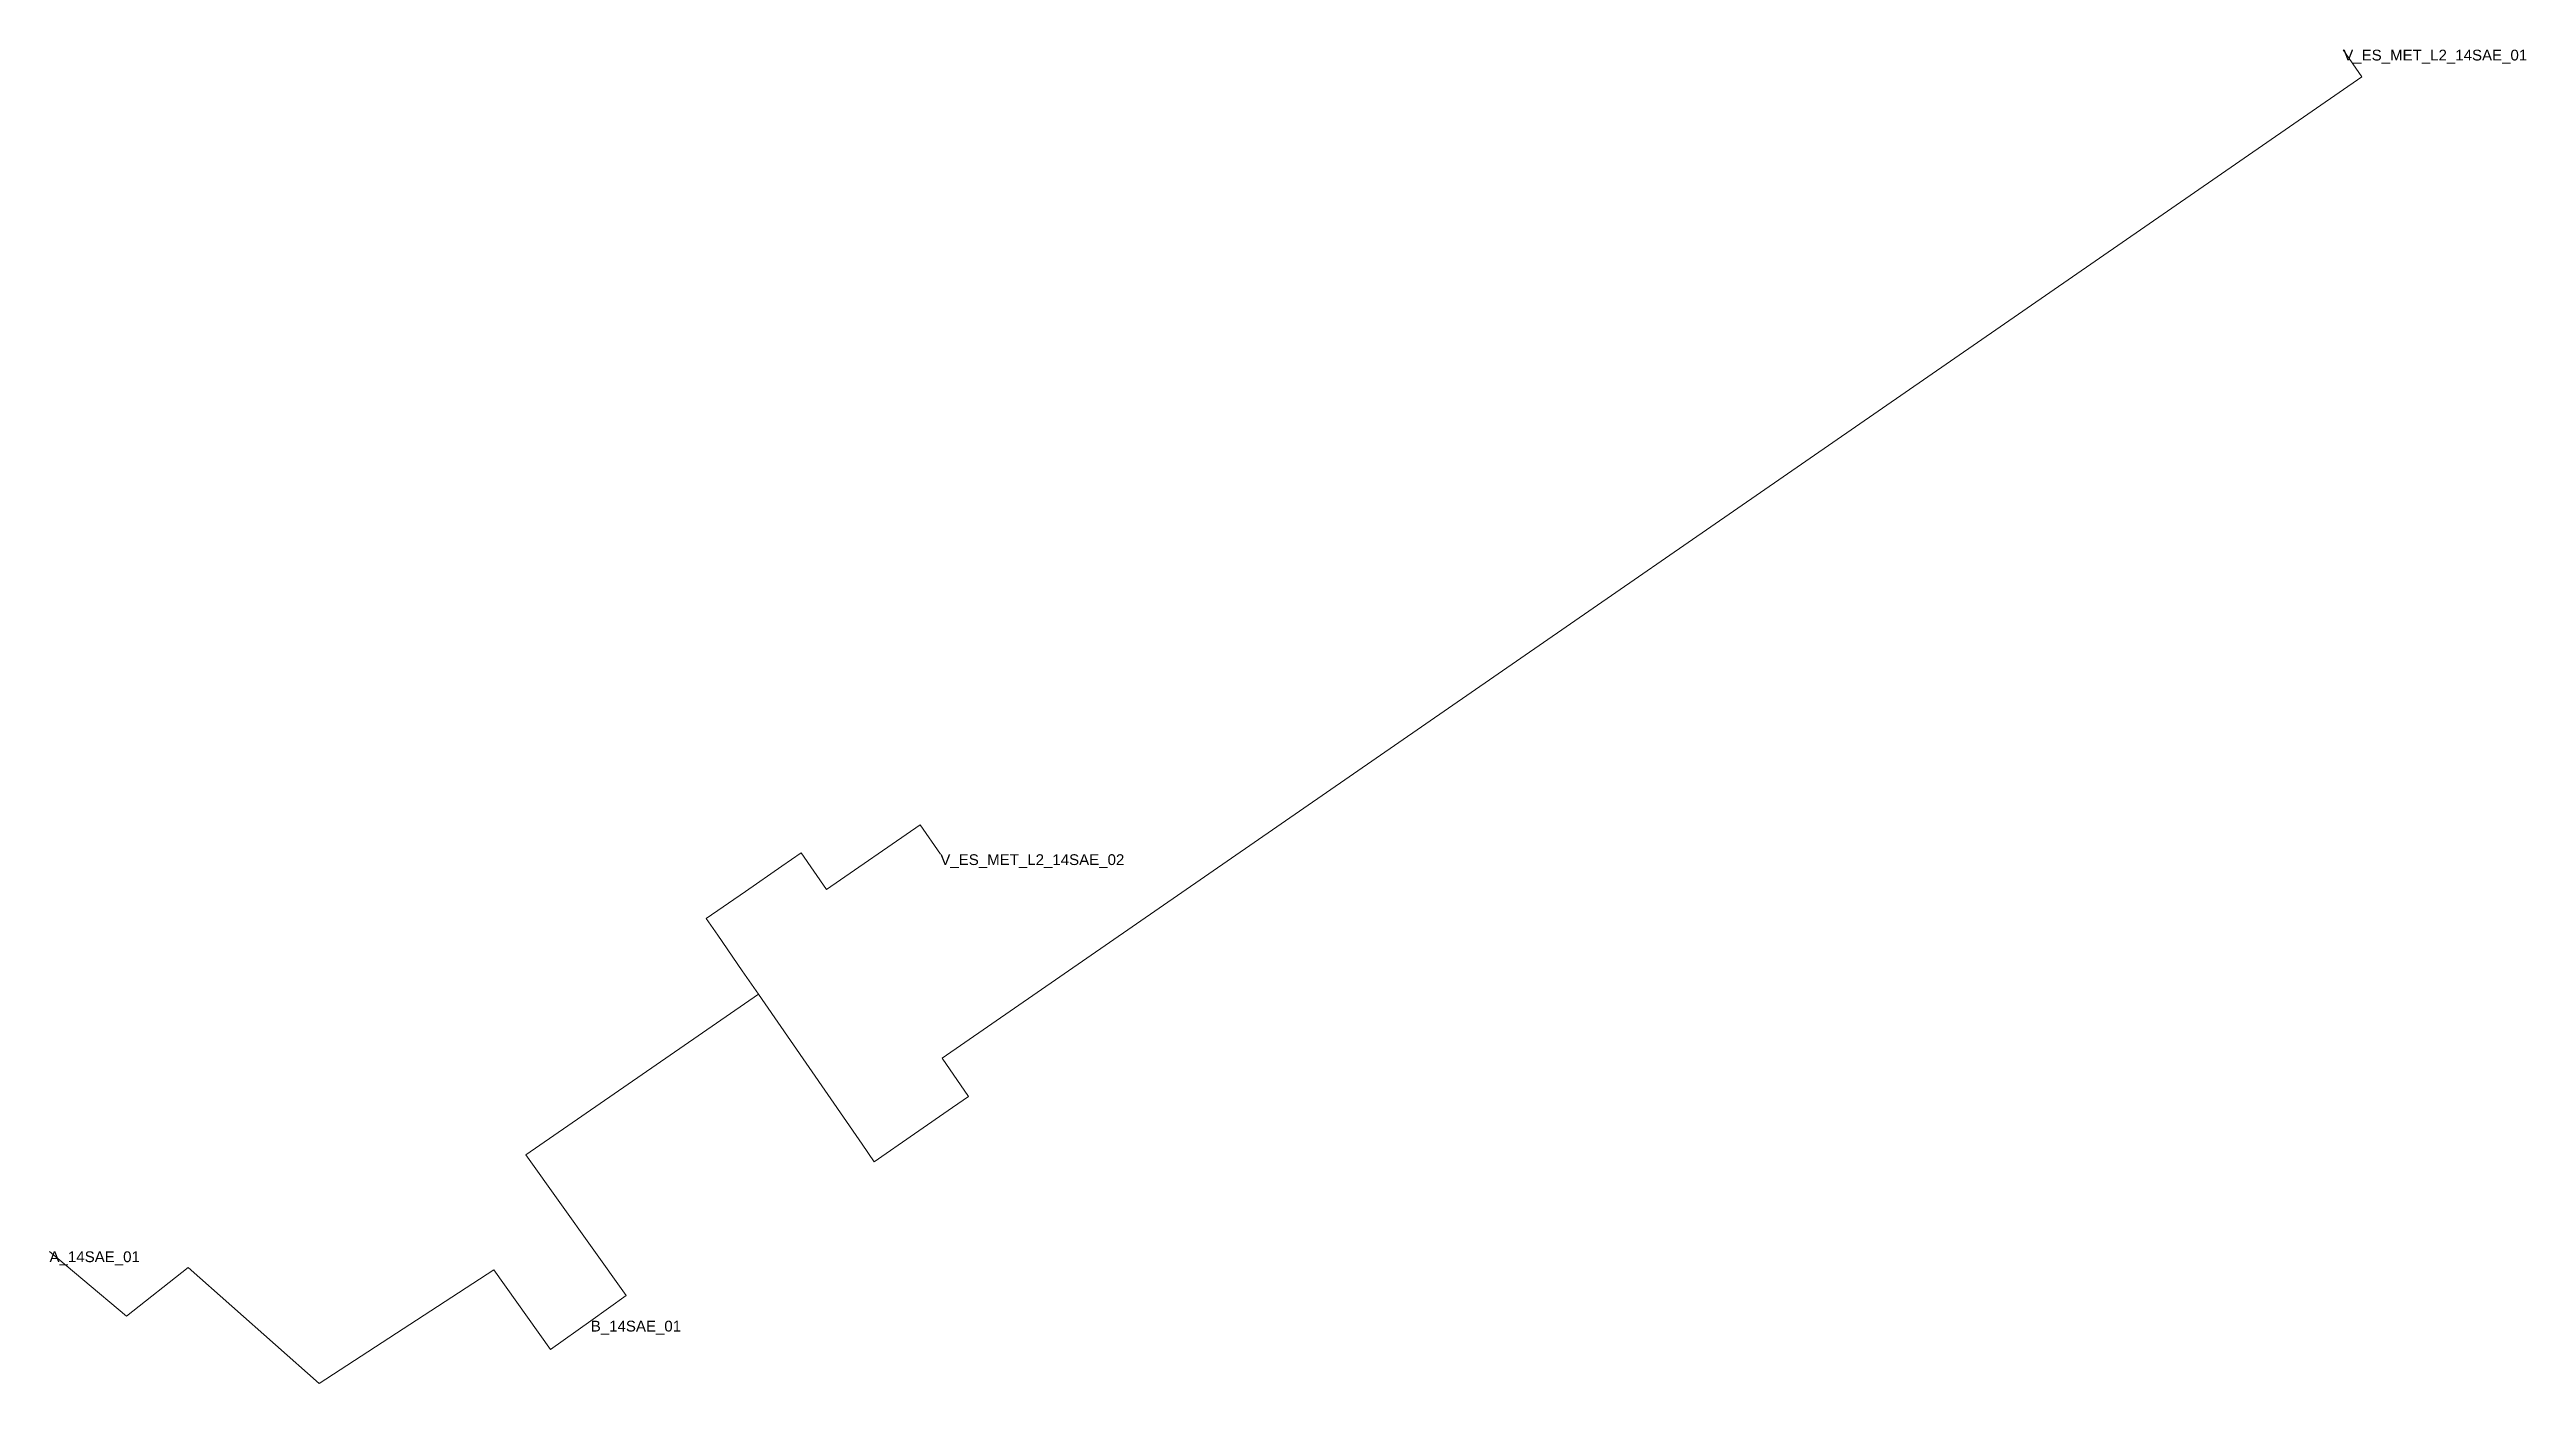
# Model space of a CAD drawing. Header units: metres. Extents: x 434576 to 434691, y 4587175 to 4587237.
import ezdxf
from ezdxf.enums import TextEntityAlignment as Align

# ---------------------------------------------------------------- set-up
doc = ezdxf.new("R2010")
doc.units = ezdxf.units.M
doc.header["$MEASUREMENT"] = 0
for name, color, linetype, lineweight, true_color in [('01_A_AccesTren_t', 40, 'Continuous', 0, 0xffd600), ('01_C_AccesExt_t', 251, 'Continuous', 0, 0x646464), ('01_I_Ascensor_l', 251, 'Continuous', 0, 0x646464), ('01_I_BarreraTarifaria_t', 251, 'Continuous', 0, 0x646464), ('01_I_Horitzontal_l', 251, 'Continuous', 0, 0x646464), ('01_I_Rampa_l', 251, 'Continuous', 0, 0x646464)]:
    doc.layers.add(name, color=color, linetype=linetype, lineweight=lineweight, true_color=true_color)
doc.styles.add('Style-Arial', font='arial.ttf')

msp = doc.modelspace()

# ---------------------------------------------------------------- linework, layer by layer
at = {"layer": '01_I_Ascensor_l'}
for p, q in [((434608.241994, 4587197.68489, -10), (434609.941005, 4587198.857879, -20)), ((434616.094972, 4587186.431738, -10), (434617.857887, 4587187.647416, -20)), ((434577.47381, 4587179.672095, -10), (434575.929817, 4587180.976108))]:
    msp.add_line(p, q, dxfattribs=at)
at = {"layer": '01_I_Horitzontal_l'}
for q in [(434608.095979, 4587194.004549, -10), (434609.614235, 4587191.808097, -10)]:
    msp.add_line((434608.845213, 4587192.920603, -10), q, dxfattribs=at)
at = {"layer": '01_I_Horitzontal_l', "flags": 128}
for points, elevation in [([(434617.857887, 4587187.647416), (434618.608715, 4587188.164594), (434617.381674, 4587189.945985), (434683.303692, 4587235.499673), (434682.437018, 4587236.75386)], -20), ([(434609.941005, 4587198.857879), (434610.836479, 4587199.476909), (434612.012889, 4587197.775144), (434616.350908, 4587200.773964), (434617.294196, 4587199.408897)], -20), ([(434606.958949, 4587195.649532), (434606.42175, 4587196.426719), (434608.241994, 4587197.68489)], -10), ([(434601.061619, 4587177.755937), (434602.701224, 4587178.927151), (434598.03922, 4587185.453576), (434608.845213, 4587192.920603)], -10), ([(434613.657394, 4587185.956984), (434614.223073, 4587185.138354), (434616.094972, 4587186.431738)], -10), ([(434577.47381, 4587179.672095), (434579.507971, 4587177.97077), (434582.374494, 4587180.224675), (434588.45453, 4587174.844899), (434596.553684, 4587180.113589), (434599.191879, 4587176.420331), (434601.061619, 4587177.755937)], -10)]:
    msp.add_lwpolyline(points, dxfattribs=dict(at, elevation=elevation))
at = {"layer": '01_I_Rampa_l'}
for p, q in [((434608.095979, 4587194.004549, -10), (434606.958949, 4587195.649532, -10)), ((434609.614235, 4587191.808097, -10), (434613.657394, 4587185.956984, -10))]:
    msp.add_line(p, q, dxfattribs=at)

# ---------------------------------------------------------------- texts
at = {"layer": '01_A_AccesTren_t', "style": 'Style-Arial'}
for s, p in [('V_ES_MET_L2_14SAE_01', (434682.437018, 4587236.75386, -20)), ('V_ES_MET_L2_14SAE_02', (434617.294196, 4587199.408897, -20))]:
    msp.add_text(s, height=0.5, dxfattribs=at).set_placement(p, align=Align.TOP_LEFT)
at = {"layer": '01_C_AccesExt_t', "style": 'Style-Arial'}
msp.add_text('A_14SAE_01', height=0.5, dxfattribs=at).set_placement((434575.929817, 4587180.976108), align=Align.TOP_LEFT)
at = {"layer": '01_I_BarreraTarifaria_t', "style": 'Style-Arial'}
msp.add_text('B_14SAE_01', height=0.5, dxfattribs=at).set_placement((434601.061619, 4587177.755937, -10), align=Align.TOP_LEFT)

doc.saveas('drawing.dxf')
